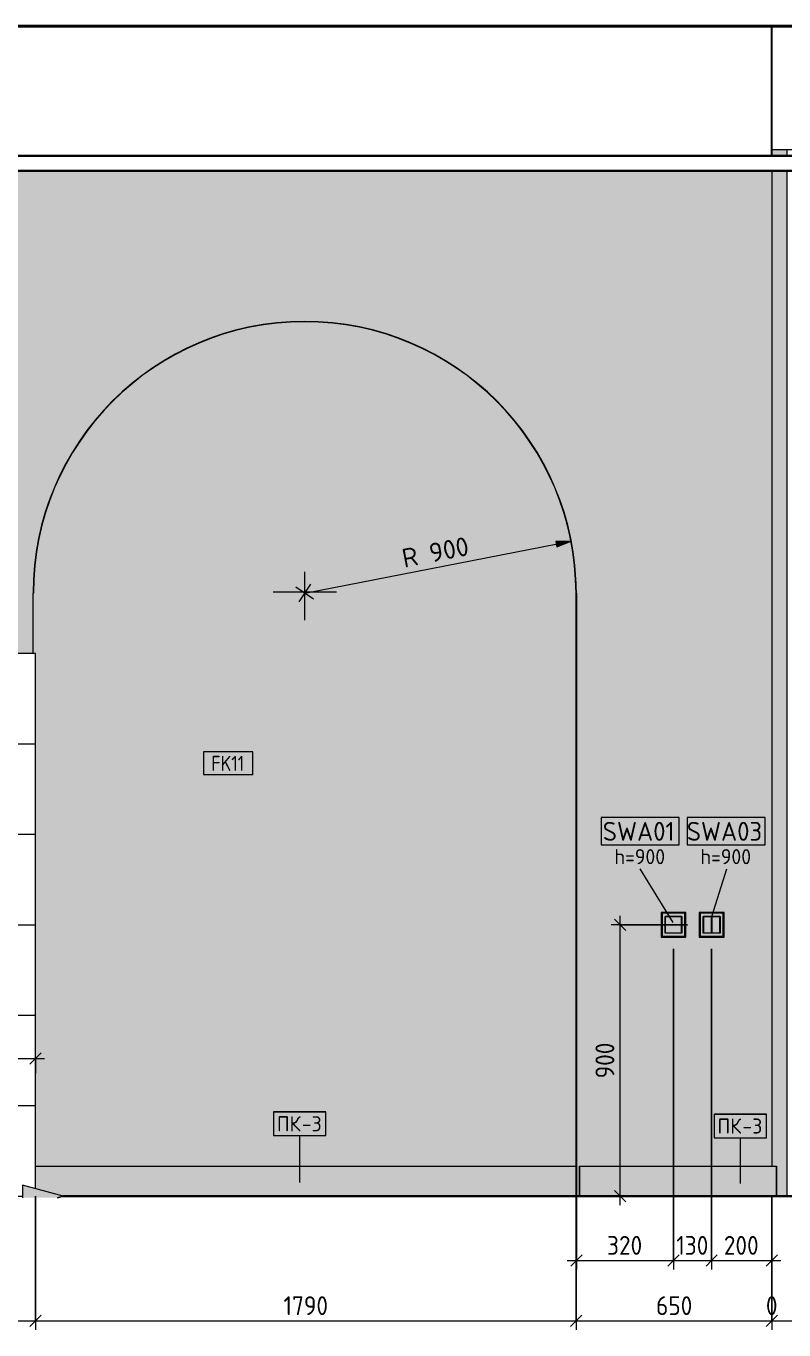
# Model space of a CAD drawing. Header units: millimetres. Extents: x 39286 to 136192, y -1987 to 27400.
# Drawn here: x 106589 to 109103, y -444 to 3881 of the extents above; entities that cross this region are included whole.
import ezdxf

# ---------------------------------------------------------------- set-up
doc = ezdxf.new("R2010")
doc.units = ezdxf.units.MM
for name, color, linetype, lineweight in [('A-ANNO-DIMS', 7, 'Continuous', 9), ('A-ANNO-DIMS-25', 7, 'Continuous', 9), ('A-DETL', 7, 'Continuous', 9), ('A-DETL-GENF', 7, 'Continuous', 9), ('A-FLOR', 7, 'Continuous', 9), ('A-GENM', 7, 'Continuous', 9), ('A-GENM-IDEN', 7, 'Continuous', 9), ('A-GLAZ-CWMG', 7, 'Continuous', 9), ('A-WALL-IDEN', 7, 'Continuous', 9), ('A-WALL-PATT', 7, 'Continuous', 9), ('E-ELEC-FIXT-IDEN', 7, 'Continuous', 9), ('I-WALL', 7, 'Continuous', 9), ('Электрические приборы', 7, 'Continuous', 9)]:
    doc.layers.add(name, color=color, linetype=linetype, lineweight=lineweight)
for name, color, linetype, lineweight, true_color in [('A-CLNG-FNSH-1', 7, 'Continuous', 30, 0x3c3c3c), ('A-FLOR-1', 7, 'Continuous', 9, 0x787878), ('A-FLOR-FNSH-1', 7, 'Continuous', 40, 0x3c3c3c), ('A-FLOR-FNSH-2', 7, 'Continuous', 30, 0x3c3c3c)]:
    doc.layers.add(name, color=color, linetype=linetype, lineweight=lineweight, true_color=true_color)
doc.styles.add('GOST Common_5', font='GOST_Common.ttf', dxfattribs={"width": 0.9, "height": 50})
doc.styles.add('GOST Common_6', font='GOST_Common.ttf', dxfattribs={"height": 50})
doc.styles.add('GOST Common_7', font='GOST_Common.ttf', dxfattribs={"height": 62.5})
doc.styles.add('ISOCPEUR_2', font='isocpeur.ttf', dxfattribs={"width": 0.9, "height": 62.5})
doc.styles.add('ISOCPEUR_4', font='isocpeur.ttf', dxfattribs={"height": 62.5})
doc.dimstyles.new('ISO-2_5_0_9К_БОЛЬШОЙ', dxfattribs={"dimscale": 304.8, "dimtxt": 62.248823, "dimasz": 0.123031, "dimexe": 0.098425, "dimexo": 0.246063, "dimgap": 0, "dimtad": 1, "dimdec": 0, "dimrnd": 10, "dimzin": 0, "dimdsep": 46, "dimtxsty": 'ISOCPEUR_2', "dimblk1": 'OBLIQUE', "dimblk2": 'OBLIQUE', "dimsah": 1, "dimcen": 0.09, "dimdle": 0.098425, "dimazin": 0, "dimtfac": 1, "dimtdec": 4, "dimtix": 1, "dimtmove": 0, "dimatfit": 3, "dimfxl": 1, "dimtvp": 1, "dimtolj": 1, "dimtzin": 0, "dimarcsym": 2})
doc.dimstyles.new('ISO-2_5_0_9К_БОЛЬШОЙ_округление', dxfattribs={"dimscale": 304.8, "dimtxt": 62.248823, "dimasz": 0.123031, "dimexe": 0.098425, "dimexo": 0, "dimgap": 0, "dimtad": 1, "dimdec": 0, "dimrnd": 10, "dimzin": 0, "dimdsep": 46, "dimtxsty": 'ISOCPEUR_2', "dimblk1": 'OBLIQUE', "dimblk2": 'OBLIQUE', "dimsah": 1, "dimcen": 0.09, "dimdle": 0.098425, "dimazin": 0, "dimtfac": 1, "dimtdec": 4, "dimtix": 1, "dimtmove": 0, "dimatfit": 3, "dimfxl": 1, "dimtvp": 1, "dimtolj": 1, "dimtzin": 0, "dimarcsym": 2})
doc.dimstyles.new('ISO-2_5_1_0K_БОЛЬШОЙ', dxfattribs={"dimscale": 304.8, "dimtxt": 62.248823, "dimasz": 0.164042, "dimexe": 0.19685, "dimexo": 0, "dimgap": 0, "dimtad": 1, "dimjust": 3, "dimdec": 0, "dimzin": 0, "dimdsep": 46, "dimtxsty": 'ISOCPEUR_4', "dimsah": 1, "dimcen": 0.09, "dimazin": 0, "dimtfac": 1, "dimtdec": 4, "dimtix": 1, "dimtmove": 0, "dimatfit": 2, "dimfxl": 1, "dimtvp": 1, "dimtolj": 1, "dimtzin": 0, "dimarcsym": 2})

# ---------------------------------------------------------------- blocks, each defined once
blk = doc.blocks.new('Плинтус - Плинтус керамогранит бежевый-32865298-Развертка 1_38-5')
at = {"layer": 'A-GENM'}
blk.add_hatch(color=256, dxfattribs=at).paths.add_polyline_path([(-51710, 0), (-51694, 0), (-51694, 100), (-52347.5, 100), (-52347.5, 0), (-51730, 0)])
for p, q in [((-52347.5, 100), (-51694, 100)), ((-52347.5, 100), (-52347.5, 0)), ((-51694, 0), (-51694, 100))]:
    blk.add_line(p, q, dxfattribs=at)
blk = doc.blocks.new('Плинтус - Плинтус керамогранит бежевый-32865299-Развертка 1_38-5')
at = {"layer": 'A-GENM'}
blk.add_line((-51694, 100), (-51694, 0), dxfattribs=at)
blk = doc.blocks.new('Switch1 - Svitch х2-27451159-Развертка 1_38-5')
at = {"layer": 'Электрические приборы'}
h = blk.add_hatch(color=256, dxfattribs=at)
h.paths.add_polyline_path([(-51871, 859), (-51868, 859), (-51868, 941), (-51950, 941), (-51950, 859), (-51881, 859)])
h.paths.add_polyline_path([(-51882, 860), (-51949, 860), (-51949, 940), (-51869, 940), (-51869, 860), (-51881, 860)])
h = blk.add_hatch(color=256, dxfattribs=at)
h.paths.add_polyline_path([(-51936, 862), (-51871, 862), (-51937, 872), (-51937, 928), (-51871, 938), (-51947, 938), (-51947, 862), (-51937, 862)])
h.paths.add_polyline_path([(-51936, 873), (-51882, 873), (-51882, 927), (-51936, 927)])
blk.add_hatch(color=256, dxfattribs=at).paths.add_polyline_path([(-51871, 862), (-51871, 938), (-51936, 928), (-51881, 928), (-51881, 872), (-51936, 871.8), (-51881, 863.5)])
for p, q in [((-51868, 941), (-51950, 941)), ((-51950, 941), (-51950, 859)), ((-51949, 860), (-51949, 940)), ((-51949, 940), (-51869, 940)), ((-51871, 938), (-51947, 938)), ((-51947, 938), (-51947, 862)), ((-51871, 938), (-51947, 938)), ((-51947, 938), (-51947, 862)), ((-51937, 872), (-51937, 928)), ((-51937, 928), (-51881, 928)), ((-51937, 872), (-51937, 928)), ((-51937, 928), (-51881, 928)), ((-51910, 927), (-51936, 927)), ((-51936, 927), (-51936, 873)), ((-51882, 927), (-51936, 927)), ((-51936, 927), (-51936, 873)), ((-51910, 873), (-51910, 927)), ((-51908, 927), (-51908, 873)), ((-51882, 927), (-51908, 927)), ((-51882, 873), (-51882, 927)), ((-51882, 873), (-51882, 927)), ((-51881, 928), (-51881, 872)), ((-51881, 928), (-51881, 872)), ((-51871, 862), (-51871, 938)), ((-51871, 862), (-51871, 938)), ((-51869, 940), (-51869, 860)), ((-51868, 859), (-51868, 941)), ((-51881, 872), (-51937, 872)), ((-51881, 872), (-51937, 872)), ((-51936, 873), (-51910, 873)), ((-51936, 873), (-51882, 873)), ((-51908, 873), (-51882, 873)), ((-51950, 859), (-51868, 859)), ((-51869, 860), (-51949, 860)), ((-51947, 862), (-51871, 862)), ((-51947, 862), (-51871, 862))]:
    blk.add_line(p, q, dxfattribs=at)
blk = doc.blocks.new('Switch1 - Svitch х1-27745830-Развертка 1_38-5')
at = {"layer": 'Электрические приборы'}
h = blk.add_hatch(color=256, dxfattribs=at)
h.paths.add_polyline_path([(-51995.646115, 859), (-51994.646115, 859), (-51994.646115, 941), (-52076.646115, 941), (-52076.646115, 859), (-51997.646115, 859)])
h.paths.add_polyline_path([(-52008.646115, 860), (-52075.646115, 860), (-52075.646115, 940), (-51995.646115, 940), (-51995.646115, 860), (-52007.646115, 860)])
h = blk.add_hatch(color=256, dxfattribs=at)
h.paths.add_polyline_path([(-52063.646115, 862), (-51997.646115, 862), (-51997.646115, 938), (-52073.646115, 938), (-52073.646115, 862)])
h.paths.add_polyline_path([(-52063.646115, 872), (-52063.646115, 928), (-52007.646115, 928), (-52007.646115, 872), (-52062.646115, 872)])
h.paths.add_polyline_path([(-52062.646115, 873), (-52008.646115, 873), (-52008.646115, 927), (-52062.646115, 927)])
for p, q in [((-52076.646115, 941), (-52076.646115, 859)), ((-51994.646115, 941), (-52076.646115, 941)), ((-52075.646115, 940), (-51995.646115, 940)), ((-52075.646115, 860), (-52075.646115, 940)), ((-52073.646115, 938), (-52073.646115, 862)), ((-51997.646115, 938), (-52073.646115, 938)), ((-52063.646115, 928), (-52007.646115, 928)), ((-52063.646115, 872), (-52063.646115, 928)), ((-52062.646115, 927), (-52062.646115, 873)), ((-52008.646115, 927), (-52062.646115, 927)), ((-52008.646115, 873), (-52008.646115, 927)), ((-52007.646115, 928), (-52007.646115, 872)), ((-51997.646115, 862), (-51997.646115, 938)), ((-51995.646115, 940), (-51995.646115, 860)), ((-51994.646115, 859), (-51994.646115, 941)), ((-52007.646115, 872), (-52063.646115, 872)), ((-52062.646115, 873), (-52008.646115, 873)), ((-52076.646115, 859), (-51994.646115, 859)), ((-51995.646115, 860), (-52075.646115, 860)), ((-52073.646115, 862), (-51997.646115, 862))]:
    blk.add_line(p, q, dxfattribs=at)
blk = doc.blocks.new('Плинтус - Плинтус керамогранит бежевый-32866094-Развертка 1_38-5')
at = {"layer": 'A-GENM'}
blk.add_line((-52347.5, 0), (-52347.5, 100), dxfattribs=at)
blk = doc.blocks.new('Плинтус - Плинтус керамогранит бежевый-32866092-Развертка 1_38-5')
at = {"layer": 'A-GENM'}
blk.add_hatch(color=256, dxfattribs=at).paths.add_polyline_path([(-52357.7, 0), (-52357.7, 100), (-54152, 100), (-54152, 24.5), (-54060, 0), (-53283.1, 0)])
blk.add_line((-54152, 100), (-52357.7, 100), dxfattribs=at)
blk = doc.blocks.new('Прямоугольный импост - Импост структурный с накладкой - 160мм Темный-32784177-Развертка 1_38-5')
at = {"layer": 'A-GLAZ-CWMG'}
h = blk.add_hatch(color=256, dxfattribs=at)
h.paths.add_polyline_path([(-51659, 2100), (-51659, 3400), (-51709, 3400), (-51709, 2100), (-51669, 2100)])
h.paths.add_polyline_path([(-51703.9, 3450), (-51659, 3450), (-51659, 3470), (-51709, 3470), (-51709, 3450)])
for p, q in [((-51659, 3450), (-51659, 3470)), ((-51659, 2100), (-51659, 3400))]:
    blk.add_line(p, q, dxfattribs=at)
blk = doc.blocks.new('Прямоугольный импост - Импост структурный с накладкой - 160мм Темный-30755843-Развертка 1_38-5')
at = {"layer": 'A-GLAZ-CWMG'}
blk.add_hatch(color=256, dxfattribs=at).paths.add_polyline_path([(-51669, 0), (-51659, 0), (-51659, 2100), (-51709, 2100), (-51709, 100), (-51694, 100), (-51694, 0)])
blk.add_line((-51659, 0), (-51659, 2100), dxfattribs=at)
blk = doc.blocks.new('Начало раскладки_красным - Начало раскладки_красным-26758408-Развертка 1_38-5')
at = {"layer": 'A-DETL-GENF'}
for points in [[(-54423.6, 264.7), (-54459.8, 400), (-54496.1, 264.8)], [(-54768, -5.1), (-54724.8, -5.1), (-54724.8, 36.4), (-54860, 0.2), (-54840.1, -5.1), (-54770, -5.1)], [(-54152, -5.1), (-54078.3, -5.1), (-54060.5, -0.1), (-54195.2, 36.1), (-54195.3, -5.1), (-54160, -5.1)]]:
    blk.add_hatch(color=256, dxfattribs=at).paths.add_polyline_path(points)
for p, q in [((-54459.8, 400), (-54496.1, 264.8)), ((-54459.8, 400), (-54496.1, 264.8)), ((-54423.6, 264.7), (-54459.8, 400)), ((-54459.8, 400), (-54423.6, 264.7)), ((-54496.1, 264.8), (-54423.6, 264.7)), ((-54423.6, 264.7), (-54496.1, 264.8)), ((-54460, 30), (-54459.9, 264.8)), ((-54724.8, 36.4), (-54860, 0.2)), ((-54860, 0.2), (-54724.8, 36.4)), ((-54860, 0.2), (-54840.1, -5.1)), ((-54860, 0.2), (-54840.1, -5.1)), ((-54724.8, -5.1), (-54724.8, 36.4)), ((-54724.8, 36.4), (-54724.8, -5.1)), ((-54490, 0), (-54724.8, 0.2)), ((-54195.2, 36.1), (-54195.3, -5.1)), ((-54195.2, 36.1), (-54195.3, -5.1)), ((-54060, -0.2), (-54195.2, 36.1)), ((-54060, -0.2), (-54195.2, 36.1)), ((-54430, 0), (-54195.2, -0.2)), ((-54078.3, -5.1), (-54060, -0.2)), ((-54060, -0.2), (-54078.3, -5.1))]:
    blk.add_line(p, q, dxfattribs=at)
for start, end in [(350.1363, 179.9664), (179.9664, 190.1581)]:
    blk.add_arc((-54460, 0), 30, start, end, dxfattribs=at)
blk = doc.blocks.new('М_силовых электроприборов_РАЗВЕРТКИ - Типоразмер_примечание-27444908-Развертка 1_38-5')
at = {"layer": 'E-ELEC-FIXT-IDEN'}
for p, q in [((-51731.8, 1255.7), (-51990.2, 1255.7)), ((-51990.2, 1255.7), (-51990.2, 1165.7)), ((-51731.8, 1165.7), (-51731.8, 1255.7)), ((-51990.2, 1165.7), (-51731.8, 1165.7))]:
    blk.add_line(p, q, dxfattribs=at)
blk = doc.blocks.new('DIMBLOCK51-Развертка 1_38-5')
at = {"layer": 'A-ANNO-DIMS-25', "lineweight": 20}
for p, q in [((108559.2, 900), (108540.5, 918.8)), ((108559.2, 900), (108578, 881.2)), ((108559.2, 0), (108540.5, 18.8)), ((108559.2, 0), (108578, -18.8))]:
    blk.add_line(p, q, dxfattribs=at)
at = {"layer": 'A-ANNO-DIMS-25'}
for p, q in [((108559.2, -30), (108559.2, 930)), ((108782.9, 900), (108529.2, 900)), ((108559.2, 900), (108782.9, 900)), ((108532.7, 0), (108589.2, 0)), ((108559.2, 0), (108532.7, 0))]:
    blk.add_line(p, q, dxfattribs=at)
at = {"layer": 'A-ANNO-DIMS-25', "color": 0, "insert": (108477.6, 390.7), "char_height": 62.5, "width": 142.215, "attachment_point": 1, "rotation": 90, "line_spacing_factor": 1.149209, "style": 'ISOCPEUR_2'}
blk.add_mtext('900', dxfattribs=at)
blk = doc.blocks.new('_Oblique')
at = {"color": 0, "linetype": 'ByBlock', "lineweight": -2}
blk.add_line((-0.5, -0.5), (0.5, 0.5), dxfattribs=at)
blk = doc.blocks.new('DIMBLOCK52-Развертка 1_38-5')
at = {"layer": 'A-ANNO-DIMS-25'}
for p, q in [((108736.3, 820), (108736.3, -243.6)), ((108736.3, -213.6), (108736.3, 820)), ((108414.2, 0), (108414.2, -243.6)), ((108414.2, -213.6), (108414.2, 0)), ((108384.2, -213.6), (108736.3, -213.6))]:
    blk.add_line(p, q, dxfattribs=at)
at = {"layer": 'A-ANNO-DIMS-25', "lineweight": 20}
for p, q in [((108414.2, -213.6), (108395.4, -232.4)), ((108414.2, -213.6), (108432.9, -194.9)), ((108736.3, -213.6), (108717.5, -232.4)), ((108736.3, -213.6), (108755, -194.9))]:
    blk.add_line(p, q, dxfattribs=at)
at = {"layer": 'A-ANNO-DIMS-25', "color": 0, "insert": (108516, -132), "char_height": 62.5, "width": 142.215, "attachment_point": 1, "line_spacing_factor": 1.149209, "style": 'ISOCPEUR_2'}
blk.add_mtext('320', dxfattribs=at)
blk = doc.blocks.new('DIMBLOCK53-Развертка 1_38-5')
at = {"layer": 'A-ANNO-DIMS-25'}
for p, q in [((108736.3, 820), (108736.3, -243.6)), ((108736.3, -213.6), (108736.3, 820)), ((108862.9, 820), (108862.9, -243.6)), ((108862.9, -213.6), (108862.9, 820)), ((108736.3, -213.6), (108862.9, -213.6))]:
    blk.add_line(p, q, dxfattribs=at)
at = {"layer": 'A-ANNO-DIMS-25', "lineweight": 20}
for p, q in [((108736.3, -213.6), (108717.5, -232.4)), ((108736.3, -213.6), (108755, -194.9)), ((108862.9, -213.6), (108844.2, -232.4)), ((108862.9, -213.6), (108881.7, -194.9))]:
    blk.add_line(p, q, dxfattribs=at)
at = {"layer": 'A-ANNO-DIMS-25', "color": 0, "insert": (108745.7, -132), "char_height": 62.5, "width": 129.286, "attachment_point": 1, "line_spacing_factor": 1.149209, "style": 'ISOCPEUR_2'}
blk.add_mtext('130', dxfattribs=at)
blk = doc.blocks.new('DIMBLOCK54-Развертка 1_38-5')
at = {"layer": 'A-ANNO-DIMS-25'}
for p, q in [((108862.9, 820), (108862.9, -243.6)), ((108862.9, -213.6), (108862.9, 820)), ((109062.4, 0), (109062.4, -243.6)), ((109062.4, -213.6), (109062.4, 0)), ((108862.9, -213.6), (109092.4, -213.6))]:
    blk.add_line(p, q, dxfattribs=at)
at = {"layer": 'A-ANNO-DIMS-25', "lineweight": 20}
for p, q in [((108862.9, -213.6), (108844.2, -232.4)), ((108862.9, -213.6), (108881.7, -194.9)), ((109062.4, -213.6), (109043.7, -232.4)), ((109062.4, -213.6), (109081.2, -194.9))]:
    blk.add_line(p, q, dxfattribs=at)
at = {"layer": 'A-ANNO-DIMS-25', "color": 0, "insert": (108903.4, -132), "char_height": 62.5, "width": 142.215, "attachment_point": 1, "line_spacing_factor": 1.149209, "style": 'ISOCPEUR_2'}
blk.add_mtext('200', dxfattribs=at)
blk = doc.blocks.new('DIMBLOCK59-Развертка 1_38-5')
at = {"layer": 'A-ANNO-DIMS-25'}
for p, q in [((106003.9, 0), (106003.9, -443.6)), ((106003.9, -413.6), (106003.9, 0)), ((106619.9, 0), (106619.9, -443.6)), ((106619.9, -413.6), (106619.9, 0)), ((106003.9, -413.6), (106619.9, -413.6))]:
    blk.add_line(p, q, dxfattribs=at)
at = {"layer": 'A-ANNO-DIMS-25', "lineweight": 20}
for p, q in [((106003.9, -413.6), (105985.2, -432.4)), ((106003.9, -413.6), (106022.7, -394.9)), ((106619.9, -413.6), (106601.2, -432.4)), ((106619.9, -413.6), (106638.7, -394.9))]:
    blk.add_line(p, q, dxfattribs=at)
at = {"layer": 'A-ANNO-DIMS-25', "color": 0, "insert": (106252.7, -332), "char_height": 62.5, "width": 142.215, "attachment_point": 1, "line_spacing_factor": 1.149209, "style": 'ISOCPEUR_2'}
blk.add_mtext('620', dxfattribs=at)
blk = doc.blocks.new('DIMBLOCK60-Развертка 1_38-5')
at = {"layer": 'A-ANNO-DIMS-25'}
for p, q in [((108413, 2000), (108413, -443.6)), ((108413, -413.6), (108413, 2000)), ((106619.9, 0), (106619.9, -443.6)), ((106619.9, -413.6), (106619.9, 0)), ((106619.9, -413.6), (108413, -413.6))]:
    blk.add_line(p, q, dxfattribs=at)
at = {"layer": 'A-ANNO-DIMS-25', "lineweight": 20}
for p, q in [((106619.9, -413.6), (106601.2, -432.4)), ((106619.9, -413.6), (106638.7, -394.9)), ((108413, -413.6), (108394.3, -432.4)), ((108413, -413.6), (108431.8, -394.9))]:
    blk.add_line(p, q, dxfattribs=at)
at = {"layer": 'A-ANNO-DIMS-25', "color": 0, "insert": (107442.9, -332), "char_height": 62.5, "width": 176.691, "attachment_point": 1, "line_spacing_factor": 1.149209, "style": 'ISOCPEUR_2'}
blk.add_mtext('1790', dxfattribs=at)
blk = doc.blocks.new('DIMBLOCK61-Развертка 1_38-5')
at = {"layer": 'A-ANNO-DIMS-25'}
for p, q in [((108413, 2000), (108413, -443.6)), ((108413, -413.6), (108413, 2000)), ((109062.4, 0), (109062.4, -443.6)), ((109062.4, -413.6), (109062.4, 0)), ((108413, -413.6), (109062.4, -413.6))]:
    blk.add_line(p, q, dxfattribs=at)
at = {"layer": 'A-ANNO-DIMS-25', "lineweight": 20}
for p, q in [((108413, -413.6), (108394.3, -432.4)), ((108413, -413.6), (108431.8, -394.9)), ((109062.4, -413.6), (109043.7, -432.4)), ((109062.4, -413.6), (109081.2, -394.9))]:
    blk.add_line(p, q, dxfattribs=at)
at = {"layer": 'A-ANNO-DIMS-25', "color": 0, "insert": (108678.5, -332), "char_height": 62.5, "width": 142.215, "attachment_point": 1, "line_spacing_factor": 1.149209, "style": 'ISOCPEUR_2'}
blk.add_mtext('650', dxfattribs=at)
blk = doc.blocks.new('DIMBLOCK62-Развертка 1_38-5')
at = {"layer": 'A-ANNO-DIMS-25'}
for p, q in [((109062.4, 0), (109062.4, -443.6)), ((109062.4, -413.6), (109062.4, 0)), ((109062.9, 0), (109062.9, -443.6)), ((109062.9, -413.6), (109062.9, 0)), ((109062.4, -413.6), (109062.9, -413.6))]:
    blk.add_line(p, q, dxfattribs=at)
at = {"layer": 'A-ANNO-DIMS-25', "lineweight": 20}
for p, q in [((109062.4, -413.6), (109043.7, -432.4)), ((109062.9, -413.6), (109044.2, -432.4)), ((109062.4, -413.6), (109081.2, -394.9)), ((109062.9, -413.6), (109081.7, -394.9))]:
    blk.add_line(p, q, dxfattribs=at)
at = {"layer": 'A-ANNO-DIMS-25', "color": 0, "insert": (109042.9, -332), "char_height": 62.5, "width": 47.405, "attachment_point": 1, "line_spacing_factor": 1.149209, "style": 'ISOCPEUR_2'}
blk.add_mtext('\\fISOCPEUR|b0|i0|c204|p34|;\\W.9;0', dxfattribs=at)
blk = doc.blocks.new('DIMBLOCK63-Развертка 1_38-5')
at = {"layer": 'A-ANNO-DIMS-25'}
for p, q in [((109062.9, 0), (109062.9, -443.6)), ((109062.9, -413.6), (109062.9, 0)), ((111990.9, 0), (111990.9, -443.6)), ((111990.9, -413.6), (111990.9, 0)), ((109062.9, -413.6), (111990.9, -413.6))]:
    blk.add_line(p, q, dxfattribs=at)
at = {"layer": 'A-ANNO-DIMS-25', "lineweight": 20}
for p, q in [((109062.9, -413.6), (109044.2, -432.4)), ((109062.9, -413.6), (109081.7, -394.9)), ((111990.9, -413.6), (111972.2, -432.4)), ((111990.9, -413.6), (112009.7, -394.9))]:
    blk.add_line(p, q, dxfattribs=at)
at = {"layer": 'A-ANNO-DIMS-25', "color": 0, "insert": (110447.9, -332), "char_height": 62.5, "width": 189.619, "attachment_point": 1, "line_spacing_factor": 1.149209, "style": 'ISOCPEUR_2'}
blk.add_mtext('2930', dxfattribs=at)
blk = doc.blocks.new('DIMBLOCK67-Развертка 1_38-5')
at = {"layer": 'A-ANNO-DIMS-25'}
blk.add_hatch(color=256, dxfattribs=at).paths.add_polyline_path([(108396.4, 2172.3), (108345.6, 2171.3), (108349, 2154)])
for p, q in [((107513, 2000), (108396.4, 2172.3)), ((108396.4, 2172.3), (108345.6, 2171.3)), ((108345.6, 2171.3), (108349, 2154)), ((108349, 2154), (108396.4, 2172.3)), ((107542.4, 1980.2), (107483.7, 2019.8)), ((107532.8, 2029.3), (107493.3, 1970.7))]:
    blk.add_line(p, q, dxfattribs=at)
blk.add_arc((107513, 2000), 900, 7.2142, 14.8537, dxfattribs=at)
at = {"layer": 'A-ANNO-DIMS-25', "color": 0, "insert": (107831, 2145.2), "char_height": 62.5, "width": 264.318, "attachment_point": 1, "rotation": 11.0339, "line_spacing_factor": 1.149209, "style": 'ISOCPEUR_4'}
blk.add_mtext('R 900', dxfattribs=at)
blk = doc.blocks.new('М_стена_0001 - Типоразмер_без рамки-25382661-Развертка 1_38-5')
at = {"layer": 'A-WALL-IDEN'}
for p, q in [((-48378.1, 1988.1), (-48541.3, 1988.1)), ((-48541.3, 1988.1), (-48541.3, 1913.1)), ((-48378.1, 1913.1), (-48378.1, 1988.1)), ((-48541.3, 1913.1), (-48378.1, 1913.1))]:
    blk.add_line(p, q, dxfattribs=at)
blk = doc.blocks.new('Mark Reiling - Mark Reiling-26174330-Развертка 1_38-5')
at = {"layer": 'A-GENM-IDEN'}
for p, q in [((-42911.7, 265.6), (-42911.7, 186.8)), ((-42911.7, 265.6), (-42738.2, 265.6)), ((-42738.2, 265.6), (-42911.7, 265.6)), ((-42911.7, 265.6), (-42911.7, 186.8)), ((-42738.2, 186.8), (-42738.2, 265.6)), ((-42738.2, 186.8), (-42738.2, 265.6)), ((-42911.7, 186.8), (-42738.2, 186.8)), ((-42911.7, 186.8), (-42738.2, 186.8))]:
    blk.add_line(p, q, dxfattribs=at)
blk = doc.blocks.new('DIMBLOCK71-Развертка 1_38-5')
at = {"layer": 'A-ANNO-DIMS-25'}
for p, q in [((106311.9, 105), (106311.9, 486.8)), ((106619.9, 408.3), (106619.9, 486.8)), ((106311.9, 456.8), (106649.9, 456.8)), ((106311.9, 456.8), (106311.9, 105)), ((106619.9, 456.8), (106619.9, 408.3))]:
    blk.add_line(p, q, dxfattribs=at)
at = {"layer": 'A-ANNO-DIMS-25', "lineweight": 20}
for p, q in [((106311.9, 456.8), (106293.2, 438)), ((106311.9, 456.8), (106330.7, 475.5)), ((106619.9, 456.8), (106601.2, 438)), ((106619.9, 456.8), (106638.7, 475.5))]:
    blk.add_line(p, q, dxfattribs=at)
at = {"layer": 'A-ANNO-DIMS-25', "color": 0, "insert": (106412, 538.4), "char_height": 62.5, "width": 129.286, "attachment_point": 1, "line_spacing_factor": 1.149209, "style": 'ISOCPEUR_2'}
blk.add_mtext('1/2', dxfattribs=at)

msp = doc.modelspace()

# ---------------------------------------------------------------- hatches: boundary and pattern name
at = {"layer": 'A-FLOR-1'}
h = msp.add_hatch(dxfattribs=at)
h.set_pattern_fill('FP_40', color=256, style=0, pattern_type=2)
h.set_pattern_definition([(45, (142208.06, 0), (-14.25598, 14.25598), []), (45, (142222.316, 0), (-14.25598, 14.25598), [25.202, -5.04, 0.8382, -4.202])])
h.paths.add_polyline_path([(114577.3, 3880), (114577.3, 3880.6), (104464, 3880.6), (104464, 3880), (114504.5, 3880)])
at = {"layer": 'A-WALL-PATT'}
h = msp.add_hatch(color=256, dxfattribs=at)
h.paths.add_polyline_path([(109062.9, 100), (109062.9, 3400), (109061.9, 3400), (109061.9, 100), (109062.9, 100)])
h.paths.add_polyline_path([(109062, 3450), (109062.9, 3450), (109062.9, 3880), (109061.9, 3880), (109061.9, 3450)])
h = msp.add_hatch(color=256, dxfattribs=at)
h.paths.add_polyline_path([(108424.4, 0), (108424.4, 100), (109061.9, 100), (109061.9, 3400), (104225.6, 3400), (104225.7, 2101.5), (104235.9, 2155.9), (104247.1, 2201.9), (104262.2, 2251.2), (104280, 2299.5), (104300.6, 2346.7), (104323.8, 2392.7), (104349.7, 2437.3), (104378, 2480.3), (104408.8, 2521.6), (104441.9, 2561.1), (104477.1, 2598.7), (104514.5, 2634.1), (104553.9, 2667.4), (104595.1, 2698.4), (104637.9, 2726.9), (104682.4, 2752.9), (104728.3, 2776.4), (104775.4, 2797.2), (104823.7, 2815.2), (104872.9, 2830.5), (104922.9, 2842.9), (104973.5, 2852.5), (105024.6, 2859.1), (105076, 2862.8), (105127.5, 2863.5), (105179, 2861.3), (105230.3, 2856.1), (105281.1, 2848.1), (105331.5, 2837.1), (105385.8, 2821.6), (105433.5, 2805.1), (105480.6, 2785.7), (105526.8, 2763.5), (105571.8, 2738.7), (105615.5, 2711.2), (105657.6, 2681.1), (105698, 2648.6), (105736.5, 2613.8), (105773, 2576.8), (105807.3, 2537.7), (105838.5, 2497.9), (105866.8, 2457.3), (105894.2, 2412.8), (105918.9, 2366.8), (105940.9, 2319.4), (105960.1, 2270.8), (105976.3, 2221.9), (105988.6, 2176.9), (105999.4, 2126.6), (106007.2, 2075.6), (106012.1, 2024.3), (106014.1, 1972.9), (106014.1, 1800), (106611.9, 1800), (106612, 2002.7), (106613.4, 2052.4), (106618, 2104.6), (106625.6, 2156.5), (106637.2, 2211.7), (106650.8, 2261.5), (106667.2, 2310.6), (106686.5, 2358.9), (106708.6, 2406), (106733.5, 2451.9), (106760.9, 2496.3), (106790.2, 2538.1), (106822.7, 2579.2), (106857.6, 2618.4), (106894.6, 2655.5), (106933.8, 2690.3), (106974.9, 2722.8), (107017.9, 2752.9), (107062.5, 2780.4), (107108.6, 2805.3), (107156.1, 2827.4), (107204.8, 2846.8), (107254.6, 2863.3), (107305.2, 2876.8), (107356.6, 2887.4), (107408.4, 2895), (107460.6, 2899.6), (107514, 2901.1), (107565.5, 2899.6), (107617.7, 2895), (107669.5, 2887.4), (107720.9, 2876.8), (107771.5, 2863.3), (107821.2, 2846.8), (107870, 2827.4), (107917.5, 2805.3), (107963.6, 2780.4), (108008.2, 2752.9), (108051.2, 2722.8), (108092.3, 2690.3), (108131.4, 2655.5), (108168.5, 2618.4), (108203.3, 2579.2), (108235.9, 2538.1), (108265.9, 2495.2), (108293.4, 2450.6), (108318.3, 2404.4), (108340.5, 2356.9), (108359.8, 2308.2), (108376.3, 2258.4), (108389.9, 2207.8), (108400.5, 2156.5), (108408.1, 2104.6), (108412.6, 2052.4), (108414.2, 2000), (108414.2, 0)])
h.paths.add_polyline_path([(108696.3, 859), (108695.3, 859), (108695.3, 941), (108777.3, 941), (108777.3, 859), (108698.3, 859)])
h.paths.add_polyline_path([(108824.9, 859), (108821.9, 859), (108821.9, 941), (108903.9, 941), (108903.9, 859), (108834.9, 859)])
h.paths.add_polyline_path([(108776.3, 860), (108776.3, 940), (108696.3, 940), (108696.3, 860), (108774.3, 860)])
h.paths.add_polyline_path([(108889.9, 860), (108902.9, 860), (108902.9, 940), (108822.9, 940), (108822.9, 860), (108863.9, 860)])
h.paths.add_polyline_path([(108889.9, 862), (108824.9, 862), (108824.9, 938), (108900.9, 938), (108900.9, 862), (108890.9, 862)])
h.paths.add_polyline_path([(108771.4, 862), (108698.3, 862), (108698.3, 938), (108774.3, 938), (108774.3, 862)])
h.paths.add_polyline_path([(108861.9, 872), (108890.9, 872), (108890.9, 928), (108834.9, 928), (108834.9, 872), (108835.9, 872)])
h.paths.add_polyline_path([(108709.3, 872), (108764.3, 872), (108764.3, 928), (108708.3, 928), (108708.3, 872)])
h.paths.add_polyline_path([(108861.9, 873), (108835.9, 873), (108835.9, 927), (108889.9, 927), (108889.9, 873), (108863.9, 873)])
h.paths.add_polyline_path([(108709.3, 873), (108709.3, 927), (108763.3, 927), (108763.3, 873)])
h = msp.add_hatch(dxfattribs=at)
h.set_pattern_fill('FP_45', color=256, style=0, pattern_type=2)
h.set_pattern_definition([(90, (106461.07, 0), (-300, 2e-14), []), (180, (106461.07, 0), (-4e-14, -300), [])])
h.paths.add_polyline_path([(106047.1, 0), (106161.1, 0), (106161.1, 300), (106285.3, 300), (106312.1, 400), (106338.9, 300), (106461.1, 300), (106461.1, 0), (106576.7, 0), (106576.7, 36.1), (106619.9, 24.5), (106619.9, 1800), (106003.9, 1800), (106004, 24.9), (106047.1, 36.4), (106047.1, 0)])
at = {"layer": 'I-WALL'}
for points in [[(106621.9, 100), (108414.2, 100), (108414.2, 2000), (108413, 2038.9), (108412.9, 2004), (108411.5, 2052.4), (108406.9, 2104.6), (108399.3, 2156.5), (108388.7, 2207.8), (108375.1, 2258.4), (108358.6, 2308.2), (108339.2, 2356.9), (108317, 2404.4), (108292.1, 2450.6), (108264.5, 2495.2), (108234.4, 2538.1), (108201.8, 2579.2), (108166.9, 2618.4), (108129.7, 2655.5), (108090.5, 2690.3), (108049.2, 2722.8), (108006.1, 2752.9), (107961.2, 2780.4), (107914.8, 2805.3), (107866.9, 2827.4), (107817.7, 2846.8), (107767.1, 2863.3), (107718.9, 2876.1), (107668.2, 2886.5), (107617.5, 2893.9), (107563.8, 2898.5), (107513, 2900), (107460.6, 2898.5), (107408.4, 2893.9), (107356.6, 2886.3), (107305.2, 2875.7), (107254.6, 2862.1), (107204.8, 2845.6), (107156.1, 2826.2), (107108.6, 2804), (107062.5, 2779.1), (107017.9, 2751.5), (106972.4, 2719.4), (106933.8, 2688.8), (106894.6, 2653.9), (106857.6, 2616.7), (106822.7, 2577.4), (106790.2, 2536.1), (106760.2, 2493), (106732.6, 2448.2), (106707.8, 2401.8), (106685.6, 2353.9), (106666.3, 2304.6), (106649.8, 2254.1), (106637.3, 2207.6), (106626.7, 2156.3), (106619.1, 2104.5), (106614.6, 2052.3), (106613, 2002.7), (106613, 2038.9), (106611.9, 2000), (106611.9, 1800), (106619.9, 1800), (106619.9, 100)], [(106613, 2000), (106614.8, 2055.1), (106619.5, 2107.3), (106626.8, 2156.5), (106638.1, 2210.5), (106651.9, 2261.1), (106668.5, 2310.9), (106688.1, 2359.6), (106709, 2404.4), (106735.6, 2453.3), (106763.4, 2497.9), (106793.8, 2540.9), (106826.7, 2582), (106861.9, 2621.1), (106896.3, 2655.5), (106935.6, 2690.3), (106976.9, 2722.8), (107020, 2752.9), (107064.9, 2780.4), (107111.4, 2805.3), (107159.3, 2827.5), (107208.5, 2846.8), (107259, 2863.3), (107307.1, 2876.1), (107358.7, 2886.6), (107411, 2894.1), (107460.7, 2898.5), (107513, 2900), (107565.4, 2898.5), (107617.7, 2893.9), (107669.5, 2886.3), (107720.9, 2875.7), (107771.5, 2862.1), (107821.2, 2845.6), (107870, 2826.2), (107917.5, 2804), (107963.6, 2779.1), (108008.2, 2751.5), (108051.2, 2721.4), (108092.3, 2688.8), (108131.4, 2653.9), (108168.5, 2616.7), (108203.3, 2577.4), (108235.9, 2536.1), (108265.9, 2493), (108293.4, 2448.2), (108318.3, 2401.8), (108340.5, 2353.9), (108359.8, 2304.6), (108376.3, 2254.1), (108389, 2206.3), (108399.4, 2156.3), (108407.1, 2102.7), (108411.5, 2052.3), (108413, 2003.6), (108413, 2038.9), (108412.6, 2052.4), (108408.1, 2104.6), (108400.5, 2156.5), (108388.8, 2211.7), (108375.3, 2261.5), (108358.9, 2310.6), (108339.5, 2358.9), (108317.4, 2406), (108292.6, 2451.9), (108265.2, 2496.3), (108235.2, 2539), (108202.7, 2580), (108167.9, 2619), (108130.9, 2655.9), (108091.9, 2690.6), (108050.8, 2723), (108008, 2753), (107963.5, 2780.5), (107917.4, 2805.3), (107870, 2827.4), (107821.2, 2846.8), (107771.5, 2863.3), (107720.9, 2876.8), (107669.5, 2887.4), (107617.7, 2895), (107565.4, 2899.6), (107512, 2901.1), (107459.8, 2899.5), (107407.7, 2894.9), (107356, 2887.3), (107301.1, 2875.7), (107251.3, 2862.2), (107202.2, 2845.7), (107153.9, 2826.4), (107106.7, 2804.3), (107060.9, 2779.4), (107016.5, 2751.9), (106972.4, 2720.8), (106932.8, 2689.4), (106893.8, 2654.6), (106856.9, 2617.6), (106822.2, 2578.5), (106789.7, 2537.4), (106759.8, 2494.6), (106732.3, 2450), (106707.5, 2403.9), (106685.4, 2356.5), (106666.1, 2307.8), (106649.7, 2258.1), (106636.1, 2207.6), (106625.6, 2156.3), (106618, 2104.5), (106613.4, 2052.3), (106613, 2038.9), (106613, 2000.1)]]:
    msp.add_hatch(color=256, dxfattribs=at).paths.add_polyline_path(points)

# ---------------------------------------------------------------- linework, layer by layer
at = {"layer": 'A-CLNG-FNSH-1'}
for p, q in [((102862.9, 3450), (118370.9, 3450)), ((102862.9, 3400), (118370.9, 3400)), ((102869.9, 3401), (118370.9, 3401))]:
    msp.add_line(p, q, dxfattribs=at)
at = {"layer": 'A-DETL'}
for p, q in [((107511.9, 2070.8), (107511.9, 1910.8)), ((107408.9, 2004.4), (107618.9, 2004.4))]:
    msp.add_line(p, q, dxfattribs=at)
at = {"layer": 'A-FLOR'}
msp.add_line((111990.9, 3470), (109062.9, 3470), dxfattribs=at)
at = {"layer": 'A-FLOR-FNSH-1'}
msp.add_line((102841.8, 3880), (118392.1, 3880), dxfattribs=at)
at = {"layer": 'A-FLOR-FNSH-2'}
for p, q in [((106711, 0), (118370.9, 0)), ((106711.4, -0.1), (118392.1, -0.1))]:
    msp.add_line(p, q, dxfattribs=at)
at = {"layer": 'A-GENM-IDEN'}
for p, q in [((107496.8, 45.7), (107496.8, 200.1)), ((108958.2, 41.6), (108958.2, 192.6))]:
    msp.add_line(p, q, dxfattribs=at)
at = {"layer": 'E-ELEC-FIXT-IDEN'}
for p, q in [((108735.4, 907.3), (108625.7, 1086.1)), ((108863.1, 927.2), (108913.6, 1086.1))]:
    msp.add_line(p, q, dxfattribs=at)
at = {"layer": 'I-WALL'}
for p, q in [((109061.9, 3450), (109061.9, 3880)), ((109062.9, 3880), (109062.9, 3450)), ((109062.9, 3400), (109062.9, 100)), ((106613, 2038.9), (106613, 2000)), ((108413, 2000), (108413, 2038.9)), ((106611.9, 1800), (106611.9, 2000)), ((108414.2, 2000), (108414.2, 0)), ((106619.9, 1800), (106003.9, 1800)), ((106619.9, 24.5), (106619.9, 1800))]:
    msp.add_line(p, q, dxfattribs=at)
for radius in [901.1, 900]:
    msp.add_arc((107513, 2000), radius, 0, 180, dxfattribs=at)

# ---------------------------------------------------------------- block references
at = {"layer": 'A-DETL-GENF'}
msp.add_blockref('Начало раскладки_красным - Начало раскладки_красным-26758408-Развертка 1_38-5', (160771.9, 0), dxfattribs=at)
at = {"layer": 'A-GENM'}
for name in ['Плинтус - Плинтус керамогранит бежевый-32866092-Развертка 1_38-5', 'Плинтус - Плинтус керамогранит бежевый-32865298-Развертка 1_38-5', 'Плинтус - Плинтус керамогранит бежевый-32866094-Развертка 1_38-5', 'Плинтус - Плинтус керамогранит бежевый-32865299-Развертка 1_38-5']:
    msp.add_blockref(name, (160771.9, 0), dxfattribs=at)
at = {"layer": 'A-GENM-IDEN'}
for p in [(150321.8, 14.3), (151783.2, 6.8)]:
    msp.add_blockref('Mark Reiling - Mark Reiling-26174330-Развертка 1_38-5', p, dxfattribs=at)
at = {"layer": 'A-GLAZ-CWMG'}
for name in ['Прямоугольный импост - Импост структурный с накладкой - 160мм Темный-32784177-Развертка 1_38-5', 'Прямоугольный импост - Импост структурный с накладкой - 160мм Темный-30755843-Развертка 1_38-5']:
    msp.add_blockref(name, (160771.9, 0), dxfattribs=at)
at = {"layer": 'A-WALL-IDEN'}
msp.add_blockref('М_стена_0001 - Типоразмер_без рамки-25382661-Развертка 1_38-5', (155719, -514.2), dxfattribs=at)
at = {"layer": 'E-ELEC-FIXT-IDEN'}
for p in [(160486.7, 0), (160771.9, 0)]:
    msp.add_blockref('М_силовых электроприборов_РАЗВЕРТКИ - Типоразмер_примечание-27444908-Развертка 1_38-5', p, dxfattribs=at)
at = {"layer": 'Электрические приборы'}
for name in ['Switch1 - Svitch х1-27745830-Развертка 1_38-5', 'Switch1 - Svitch х2-27451159-Развертка 1_38-5']:
    msp.add_blockref(name, (160771.9, 0), dxfattribs=at)

# ---------------------------------------------------------------- texts
at = {"layer": 'A-GENM-IDEN', "char_height": 50, "attachment_point": 1, "style": 'GOST Common_6'}
for s, insert, width in [('ПК', (107420.8, 265), 100.211), ('-3', (107503.5, 265), 86.181), ('ПК', (108882.2, 257.5), 100.211), ('-3', (108964.9, 257.5), 86.181)]:
    msp.add_mtext(s, dxfattribs=dict(at, insert=insert, width=width))
at = {"layer": 'A-WALL-IDEN', "insert": (107203.3, 1460.3), "char_height": 50, "width": 138.892, "attachment_point": 1, "style": 'GOST Common_5'}
msp.add_mtext('FK11', dxfattribs=at)
at = {"layer": 'E-ELEC-FIXT-IDEN', "attachment_point": 1}
for s, insert, char_height, width, style in [('SWA01', (108501.8, 1241.2), 62.5, 304.641, 'GOST Common_7'), ('SWA03', (108780.4, 1241.2), 62.5, 320.675, 'GOST Common_7'), ('h=900', (108540.5, 1151), 50, 220.464, 'GOST Common_6'), ('h=900', (108825.7, 1151), 50, 220.464, 'GOST Common_6')]:
    msp.add_mtext(s, dxfattribs=dict(at, insert=insert, char_height=char_height, width=width, style=style))

# ---------------------------------------------------------------- dimensions: what is measured, and where the dimension line sits
at = {"layer": 'A-ANNO-DIMS'}
dim = msp.add_radius_dim(center=(107513, 2000), mpoint=(108396.4, 2172.3), dimstyle='ISO-2_5_1_0K_БОЛЬШОЙ', override={"dimpost": 'R<>'}, dxfattribs=at)
dim.commit()
dim.dimension.update_dxf_attribs({"geometry": 'DIMBLOCK67-Развертка 1_38-5', "text_midpoint": (107924.2, 2112)})
for base, p1, p2, angle, override, picture, middle in [((108413, -413.6), (106619.9, 0), (108413, 2000), 0, {"dimpost": '<>', "dimfxl": 2686.134411}, 'DIMBLOCK60-Развертка 1_38-5', (107516.5, -382.4)), ((108559.2, 900), (108532.7, 0), (108782.9, 900), 90, {"dimpost": '<>', "dimfxl": 934.126193}, 'DIMBLOCK51-Развертка 1_38-5', (108528, 450))]:
    dim = msp.add_linear_dim(base=base, p1=p1, p2=p2, angle=angle, dimstyle='ISO-2_5_0_9К_БОЛЬШОЙ_округление', override=override, dxfattribs=at)
    dim.commit()
    dim.dimension.update_dxf_attribs({"geometry": picture, "text_midpoint": middle})
for base, p1, p2, override, picture, middle in [((109062.4, -413.6), (108413, 2000), (109062.4, 0), {"dimpost": '<>', "dimfxl": 2102.779237}, 'DIMBLOCK61-Развертка 1_38-5', (108737.7, -382.4)), ((108736.3, -213.6), (108414.2, 0), (108736.3, 820), {"dimpost": '<>', "dimfxl": 880.990032}, 'DIMBLOCK52-Развертка 1_38-5', (108575.2, -182.4)), ((108862.9, -213.6), (108736.3, 820), (108862.9, 820), {"dimpost": '<>', "dimfxl": 126.646243}, 'DIMBLOCK53-Развертка 1_38-5', (108799.6, -182.4)), ((109062.408585, -213.6221029), (108862.908585, 820), (109062.408585, 0), {"dimpost": '<>', "dimfxl": 843.919576}, 'DIMBLOCK54-Развертка 1_38-5', (108962.658585, -182.3721029)), ((106619.9, -413.6), (106003.9, 0), (106619.9, 0), {"dimpost": '<>', "dimfxl": 616}, 'DIMBLOCK59-Развертка 1_38-5', (106311.9, -382.4)), ((109062.908585, -413.6221029), (109062.408585, 0), (109062.908585, 0), {"dimpost": '<>', "dimfxl": 0.5}, 'DIMBLOCK62-Развертка 1_38-5', (109062.658585, -382.3721029)), ((111990.9, -413.6), (109062.9, 0), (111990.9, 0), {"dimpost": '<>', "dimfxl": 2927.999897}, 'DIMBLOCK63-Развертка 1_38-5', (110526.9, -382.4))]:
    dim = msp.add_linear_dim(base=base, p1=p1, p2=p2, dimstyle='ISO-2_5_0_9К_БОЛЬШОЙ_округление', override=override, dxfattribs=at)
    dim.commit()
    dim.dimension.update_dxf_attribs({"geometry": picture, "text_midpoint": middle})
dim = msp.add_linear_dim(base=(106619.9, 456.8), p1=(106311.9, 30), p2=(106619.9, 483.3), text='1/2', dimstyle='ISO-2_5_0_9К_БОЛЬШОЙ', override={"dimpost": '<>', "dimfxl": 548.038004}, dxfattribs=at)
dim.commit()
dim.dimension.update_dxf_attribs({"geometry": 'DIMBLOCK71-Развертка 1_38-5', "text_midpoint": (106465.9, 488)})

doc.saveas('drawing.dxf')
